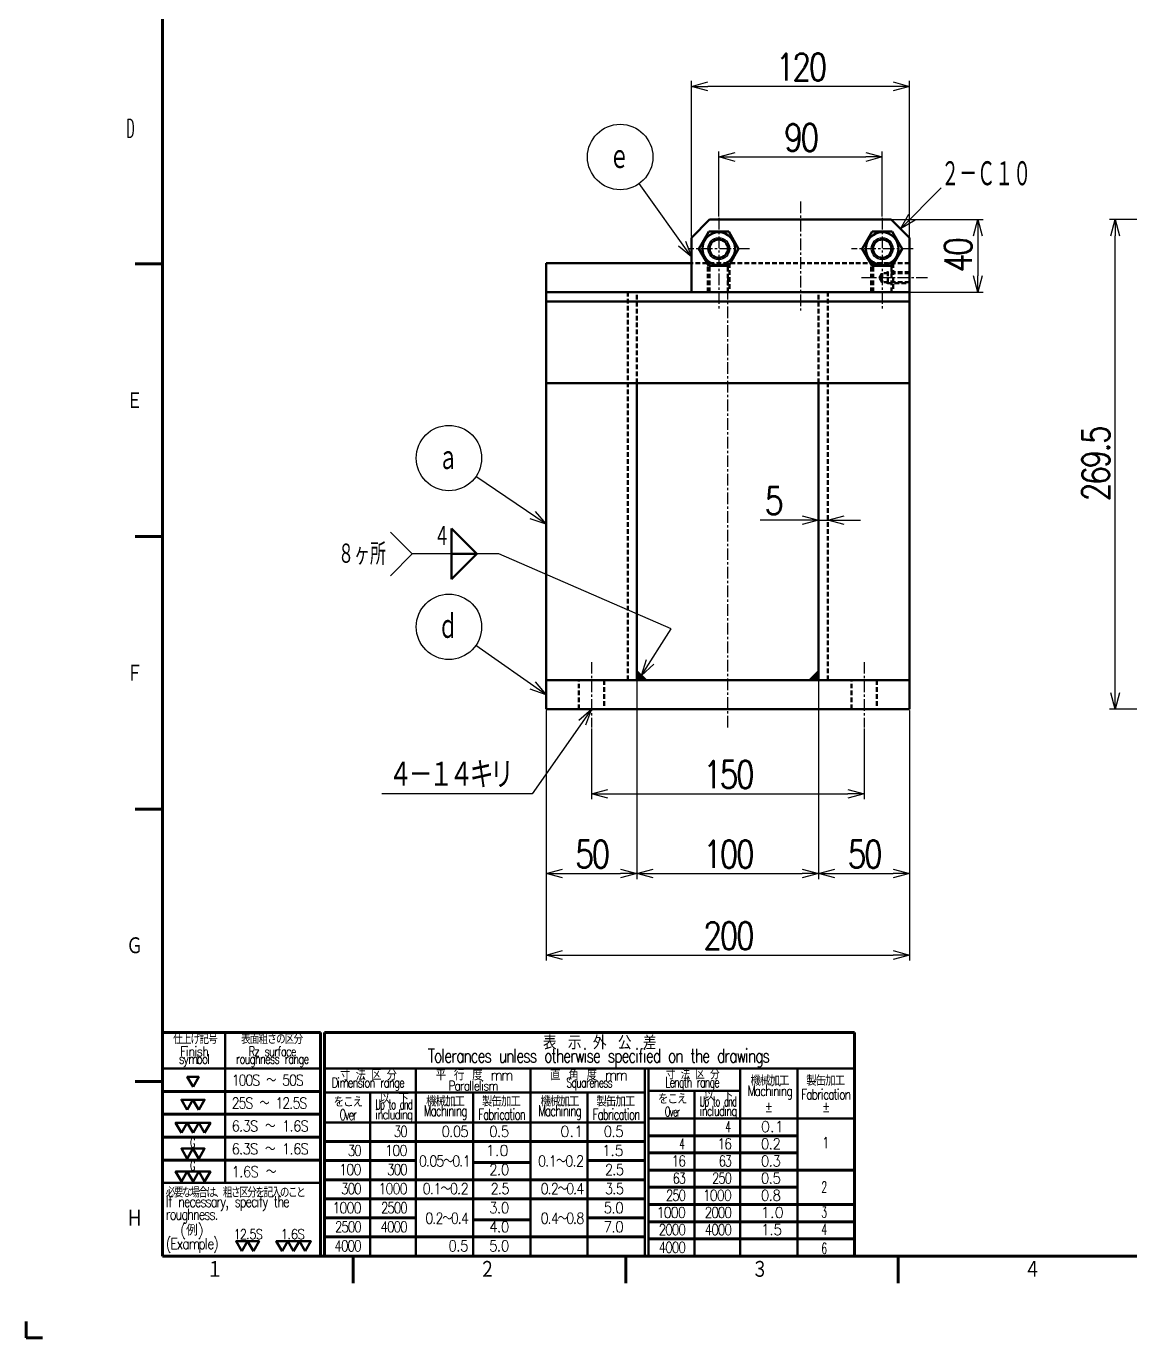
# Model space of a CAD drawing. Header units: millimetres. Extents: x -1152 to 630, y -346 to 914.
# Drawn here: x -1152 to -544, y -346 to 376 of the extents above; entities that cross this region are included whole.
import ezdxf

# ---------------------------------------------------------------- set-up
doc = ezdxf.new("R2010")
doc.units = ezdxf.units.MM
doc.header["$LTSCALE"] = 0.20156
doc.linetypes.add('CENTER', pattern=[50.8, 31.75, -6.35, 6.35, -6.35])
doc.linetypes.add('DASHED', pattern=[19.05, 12.7, -6.35])
for name, color, linetype in [('NoLayerName_001', 7, 'Continuous'), ('NoLayerName_002', 7, 'Continuous'), ('NoLayerName_004', 7, 'Continuous')]:
    doc.layers.add(name, color=color, linetype=linetype)
doc.styles.get("Standard").update_dxf_attribs({"font": 'txt', "bigfont": 'extfont2'})
doc.dimstyles.get("Standard").update_dxf_attribs({"dimtxt": 2.5, "dimasz": 2.5, "dimexe": 1.25, "dimexo": 0.625, "dimtad": 1, "dimdec": 3, "dimzin": 0, "dimdsep": 46, "dimtxsty": 'Standard', "dimcen": 2.5, "dimadec": 0, "dimazin": 0, "dimtfac": 0.75, "dimtdec": 3, "dimtmove": 0, "dimatfit": 3, "dimfxl": 1, "dimarcsym": 0})

# ---------------------------------------------------------------- blocks, each defined once
blk = doc.blocks.new('_OPEN30')
at = {"color": 0, "linetype": 'ByBlock', "lineweight": -2}
for p, q in [((-1, 0.267949), (0, 0)), ((0, 0), (-1, -0.267949)), ((0, 0), (-1, 0))]:
    blk.add_line(p, q, dxfattribs=at)
blk = doc.blocks.new('*D80')
at = {"layer": 'Defpoints', "color": 0}
for p in [(-552.53, 269.5), (-396, 269.5), (-346, 0)]:
    blk.add_point(p, dxfattribs=at)
at = {"layer": 'NoLayerName_001', "color": 0, "linetype": 'Continuous', "lineweight": 25}
for p, q in [((-396.62, 269.5), (-555.53, 269.5)), ((-552.53, 9), (-552.53, 260.5)), ((-346.62, 0), (-555.53, 0))]:
    blk.add_line(p, q, dxfattribs=at)
at = {"layer": 'NoLayerName_001', "color": 0, "lineweight": 25, "xscale": 9, "yscale": 9, "zscale": 9}
for p, rotation in [((-552.53, 269.5), 90), ((-552.53, 0), 270)]:
    blk.add_blockref('_OPEN30', p, dxfattribs=dict(at, rotation=rotation))
at = {"layer": 'NoLayerName_001', "color": 2, "lineweight": 50, "insert": (-563.19, 134.75), "char_height": 15, "attachment_point": 5, "rotation": 90}
blk.add_mtext('\\W0.800000;\\T0.875000;269.5', dxfattribs=at)
blk = doc.blocks.new('*D103')
at = {"layer": 'Defpoints', "color": 0}
for p in [(-680.73, 303.96), (-770.73, 270.5), (-680.73, 270.5)]:
    blk.add_point(p, dxfattribs=at)
at = {"layer": 'NoLayerName_001', "color": 0, "linetype": 'Continuous', "lineweight": 25}
for p, q in [((-770.73, 271.13), (-770.73, 306.96)), ((-761.73, 303.96), (-689.73, 303.96)), ((-680.73, 271.13), (-680.73, 306.96))]:
    blk.add_line(p, q, dxfattribs=at)
at = {"layer": 'NoLayerName_001', "color": 0, "lineweight": 25, "xscale": 9, "yscale": 9, "zscale": 9, "rotation": 180}
blk.add_blockref('_OPEN30', (-770.73, 303.96), dxfattribs=at)
at = {"layer": 'NoLayerName_001', "color": 0, "lineweight": 25, "xscale": 9, "yscale": 9, "zscale": 9}
blk.add_blockref('_OPEN30', (-680.73, 303.96), dxfattribs=at)
at = {"layer": 'NoLayerName_001', "color": 2, "lineweight": 50, "insert": (-725.73, 314.62), "char_height": 15, "attachment_point": 5}
blk.add_mtext('\\W0.800000;\\T0.875000;90', dxfattribs=at)
blk = doc.blocks.new('*D104')
at = {"layer": 'Defpoints', "color": 0}
for p in [(-840.73, -10), (-690.73, -10), (-690.73, -46.57)]:
    blk.add_point(p, dxfattribs=at)
at = {"layer": 'NoLayerName_001', "color": 0, "linetype": 'Continuous', "lineweight": 25}
for p, q in [((-840.73, -10.63), (-840.73, -49.57)), ((-690.73, -10.63), (-690.73, -49.57)), ((-831.73, -46.57), (-699.73, -46.57))]:
    blk.add_line(p, q, dxfattribs=at)
at = {"layer": 'NoLayerName_001', "color": 0, "lineweight": 25, "xscale": 9, "yscale": 9, "zscale": 9, "rotation": 180}
blk.add_blockref('_OPEN30', (-840.73, -46.57), dxfattribs=at)
at = {"layer": 'NoLayerName_001', "color": 0, "lineweight": 25, "xscale": 9, "yscale": 9, "zscale": 9}
blk.add_blockref('_OPEN30', (-690.73, -46.57), dxfattribs=at)
at = {"layer": 'NoLayerName_001', "color": 2, "lineweight": 50, "insert": (-765.73, -35.92), "char_height": 15, "attachment_point": 5}
blk.add_mtext('\\W0.800000;\\T0.875000;150', dxfattribs=at)
blk = doc.blocks.new('*D105')
at = {"layer": 'Defpoints', "color": 0}
for p in [(-715.73, 16), (-665.73, 0), (-665.73, -90.45)]:
    blk.add_point(p, dxfattribs=at)
at = {"layer": 'NoLayerName_001', "color": 0, "linetype": 'Continuous', "lineweight": 25}
for p, q in [((-715.73, 15.38), (-715.73, -93.45)), ((-665.73, -0.62), (-665.73, -93.45)), ((-706.73, -90.45), (-674.73, -90.45))]:
    blk.add_line(p, q, dxfattribs=at)
at = {"layer": 'NoLayerName_001', "color": 0, "lineweight": 25, "xscale": 9, "yscale": 9, "zscale": 9, "rotation": 180}
blk.add_blockref('_OPEN30', (-715.73, -90.45), dxfattribs=at)
at = {"layer": 'NoLayerName_001', "color": 0, "lineweight": 25, "xscale": 9, "yscale": 9, "zscale": 9}
blk.add_blockref('_OPEN30', (-665.73, -90.45), dxfattribs=at)
at = {"layer": 'NoLayerName_001', "color": 2, "lineweight": 50, "insert": (-690.73, -79.79), "char_height": 15, "attachment_point": 5}
blk.add_mtext('\\W0.800000;\\T0.875000;50', dxfattribs=at)
blk = doc.blocks.new('*D106')
at = {"layer": 'Defpoints', "color": 0}
for p in [(-815.73, 16), (-715.73, 16), (-715.73, -90.45)]:
    blk.add_point(p, dxfattribs=at)
at = {"layer": 'NoLayerName_001', "color": 0, "linetype": 'Continuous', "lineweight": 25}
for p, q in [((-815.73, 15.38), (-815.73, -93.45)), ((-715.73, 15.38), (-715.73, -93.45)), ((-806.73, -90.45), (-724.73, -90.45))]:
    blk.add_line(p, q, dxfattribs=at)
at = {"layer": 'NoLayerName_001', "color": 0, "lineweight": 25, "xscale": 9, "yscale": 9, "zscale": 9, "rotation": 180}
blk.add_blockref('_OPEN30', (-815.73, -90.45), dxfattribs=at)
at = {"layer": 'NoLayerName_001', "color": 0, "lineweight": 25, "xscale": 9, "yscale": 9, "zscale": 9}
blk.add_blockref('_OPEN30', (-715.73, -90.45), dxfattribs=at)
at = {"layer": 'NoLayerName_001', "color": 2, "lineweight": 50, "insert": (-765.73, -79.79), "char_height": 15, "attachment_point": 5}
blk.add_mtext('\\W0.800000;\\T0.875000;100', dxfattribs=at)
blk = doc.blocks.new('*D107')
at = {"layer": 'Defpoints', "color": 0}
for p in [(-815.73, 16), (-865.73, 0), (-815.73, -90.45)]:
    blk.add_point(p, dxfattribs=at)
at = {"layer": 'NoLayerName_001', "color": 0, "linetype": 'Continuous', "lineweight": 25}
for p, q in [((-815.73, 15.38), (-815.73, -93.45)), ((-865.73, -0.62), (-865.73, -93.45)), ((-856.73, -90.45), (-824.73, -90.45))]:
    blk.add_line(p, q, dxfattribs=at)
at = {"layer": 'NoLayerName_001', "color": 0, "lineweight": 25, "xscale": 9, "yscale": 9, "zscale": 9, "rotation": 180}
blk.add_blockref('_OPEN30', (-865.73, -90.45), dxfattribs=at)
at = {"layer": 'NoLayerName_001', "color": 0, "lineweight": 25, "xscale": 9, "yscale": 9, "zscale": 9}
blk.add_blockref('_OPEN30', (-815.73, -90.45), dxfattribs=at)
at = {"layer": 'NoLayerName_001', "color": 2, "lineweight": 50, "insert": (-840.73, -79.79), "char_height": 15, "attachment_point": 5}
blk.add_mtext('\\W0.800000;\\T0.875000;50', dxfattribs=at)
blk = doc.blocks.new('*D108')
at = {"layer": 'Defpoints', "color": 0}
for p in [(-865.73, 0), (-665.73, 0), (-665.73, -135.28)]:
    blk.add_point(p, dxfattribs=at)
at = {"layer": 'NoLayerName_001', "color": 0, "linetype": 'Continuous', "lineweight": 25}
for p, q in [((-865.73, -0.62), (-865.73, -138.28)), ((-665.73, -0.62), (-665.73, -138.28)), ((-856.73, -135.28), (-674.73, -135.28))]:
    blk.add_line(p, q, dxfattribs=at)
at = {"layer": 'NoLayerName_001', "color": 0, "lineweight": 25, "xscale": 9, "yscale": 9, "zscale": 9, "rotation": 180}
blk.add_blockref('_OPEN30', (-865.73, -135.28), dxfattribs=at)
at = {"layer": 'NoLayerName_001', "color": 0, "lineweight": 25, "xscale": 9, "yscale": 9, "zscale": 9}
blk.add_blockref('_OPEN30', (-665.73, -135.28), dxfattribs=at)
at = {"layer": 'NoLayerName_001', "color": 2, "lineweight": 50, "insert": (-765.73, -124.62), "char_height": 15, "attachment_point": 5}
blk.add_mtext('\\W0.800000;\\T0.875000;200', dxfattribs=at)
blk = doc.blocks.new('*D109')
at = {"layer": 'Defpoints', "color": 0}
for p in [(-715.73, 179.5), (-710.73, 104.1), (-710.73, 16)]:
    blk.add_point(p, dxfattribs=at)
at = {"layer": 'NoLayerName_001', "color": 0, "linetype": 'Continuous', "lineweight": 25}
for p, q in [((-715.73, 104.1), (-747.98, 104.1)), ((-724.73, 104.1), (-733.73, 104.1)), ((-715.73, 104.1), (-710.73, 104.1)), ((-701.73, 104.1), (-692.73, 104.1))]:
    blk.add_line(p, q, dxfattribs=at)
at = {"layer": 'NoLayerName_001', "color": 0, "lineweight": 25, "xscale": 9, "yscale": 9, "zscale": 9}
blk.add_blockref('_OPEN30', (-715.73, 104.1), dxfattribs=at)
at = {"layer": 'NoLayerName_001', "color": 0, "lineweight": 25, "xscale": 9, "yscale": 9, "zscale": 9, "rotation": 180}
blk.add_blockref('_OPEN30', (-710.73, 104.1), dxfattribs=at)
at = {"layer": 'NoLayerName_001', "color": 2, "lineweight": 50, "insert": (-740.86, 114.76), "char_height": 15, "attachment_point": 5}
blk.add_mtext('\\W0.800000;\\T0.875000;5', dxfattribs=at)
blk = doc.blocks.new('*D110')
at = {"layer": 'Defpoints', "color": 0}
for p in [(-675.73, 269.5), (-665.73, 229.5), (-628.13, 229.5)]:
    blk.add_point(p, dxfattribs=at)
at = {"layer": 'NoLayerName_001', "color": 0, "linetype": 'Continuous', "lineweight": 25}
for p, q in [((-675.1, 269.5), (-625.13, 269.5)), ((-628.13, 260.5), (-628.13, 238.5)), ((-665.1, 229.5), (-625.13, 229.5))]:
    blk.add_line(p, q, dxfattribs=at)
at = {"layer": 'NoLayerName_001', "color": 0, "lineweight": 25, "xscale": 9, "yscale": 9, "zscale": 9}
for p, rotation in [((-628.13, 269.5), 90), ((-628.13, 229.5), 270)]:
    blk.add_blockref('_OPEN30', p, dxfattribs=dict(at, rotation=rotation))
at = {"layer": 'NoLayerName_001', "color": 2, "lineweight": 50, "insert": (-638.96, 249.5), "char_height": 15, "attachment_point": 5, "rotation": 90}
blk.add_mtext('\\W0.800000;\\T0.875000;40', dxfattribs=at)
blk = doc.blocks.new('*D111')
at = {"layer": 'Defpoints', "color": 0}
for p in [(-785.73, 342.83), (-785.73, 259.5), (-665.73, 259.5)]:
    blk.add_point(p, dxfattribs=at)
at = {"layer": 'NoLayerName_001', "color": 0, "linetype": 'Continuous', "lineweight": 25}
for p, q in [((-785.73, 260.13), (-785.73, 345.83)), ((-674.73, 342.83), (-776.73, 342.83)), ((-665.73, 260.13), (-665.73, 345.83))]:
    blk.add_line(p, q, dxfattribs=at)
at = {"layer": 'NoLayerName_001', "color": 0, "lineweight": 25, "xscale": 9, "yscale": 9, "zscale": 9, "rotation": 180}
blk.add_blockref('_OPEN30', (-785.73, 342.83), dxfattribs=at)
at = {"layer": 'NoLayerName_001', "color": 0, "lineweight": 25, "xscale": 9, "yscale": 9, "zscale": 9}
blk.add_blockref('_OPEN30', (-665.73, 342.83), dxfattribs=at)
at = {"layer": 'NoLayerName_001', "color": 2, "lineweight": 50, "insert": (-725.73, 353.49), "char_height": 15, "attachment_point": 5}
blk.add_mtext('\\W0.800000;\\T0.875000;120', dxfattribs=at)
blk = doc.blocks.new('DIM_0015')
at = {"layer": 'NoLayerName_001', "color": 3, "linetype": 'Continuous', "lineweight": 25}
blk.add_line((0, 0), (22.48, 22.48), dxfattribs=at)
blk.add_lwpolyline([(8.07, 4.66), (0, 0), (4.66, 8.07)], dxfattribs=at)
at = {"layer": 'NoLayerName_001', "color": 2, "linetype": 'Continuous', "lineweight": 50, "width": 0.6}
blk.add_text('２－Ｃ１０', height=15, dxfattribs=at).set_placement((22.48, 22.48))
blk = doc.blocks.new('JZB_0043')
at = {"layer": 'NoLayerName_001', "color": 7, "linetype": 'Continuous', "lineweight": 50}
for p, q in [((200, 16), (0, 16)), ((0, 0), (0, 16)), ((200, 0), (200, 16)), ((200, 0), (0, 0))]:
    blk.add_line(p, q, dxfattribs=at)
blk = doc.blocks.new('JZB_0044')
at = {"layer": 'NoLayerName_001', "color": 7, "linetype": 'Continuous', "lineweight": 50}
for p, q in [((0, 16), (80, 16)), ((0, 0), (0, 16))]:
    blk.add_line(p, q, dxfattribs=at)
at = {"layer": 'NoLayerName_001', "color": 3, "linetype": 'DASHED', "lineweight": 50}
blk.add_line((200, 16), (80, 16), dxfattribs=at)
blk = doc.blocks.new('JZB_0045')
at = {"layer": 'NoLayerName_001', "color": 3, "linetype": 'DASHED', "lineweight": 50}
for p, q in [((45, 0), (45, 213.5)), ((50, 163.5), (50, 213.5))]:
    blk.add_line(p, q, dxfattribs=at)
at = {"layer": 'NoLayerName_001', "color": 7, "linetype": 'Continuous', "lineweight": 50}
for p, q in [((0, 163.5), (0, 0)), ((50, 163.5), (50, 0))]:
    blk.add_line(p, q, dxfattribs=at)
blk = doc.blocks.new('JZB_0046')
at = {"layer": 'NoLayerName_001', "color": 3, "linetype": 'DASHED', "lineweight": 50}
for p, q in [((0, 163.5), (0, 213.5)), ((5, 0), (5, 213.5))]:
    blk.add_line(p, q, dxfattribs=at)
at = {"layer": 'NoLayerName_001', "color": 7, "linetype": 'Continuous', "lineweight": 50}
for p, q in [((0, 163.5), (0, 0)), ((50, 163.5), (50, 0))]:
    blk.add_line(p, q, dxfattribs=at)
blk = doc.blocks.new('JZB_0047')
at = {"layer": 'NoLayerName_001', "color": 7, "linetype": 'Continuous', "lineweight": 50}
for p, q in [((0, 50), (0, 0)), ((0, 50), (200, 50)), ((200, 45), (0, 45)), ((200, 50), (200, 0)), ((200, 0), (0, 0))]:
    blk.add_line(p, q, dxfattribs=at)
blk = doc.blocks.new('JZB_0048')
at = {"layer": 'NoLayerName_001', "color": 4, "linetype": 'CENTER', "lineweight": 25}
for p, q in [((17, 51), (17, 0)), ((34, 34), (0, 34))]:
    blk.add_line(p, q, dxfattribs=at)
blk = doc.blocks.new('JZB_0049')
at = {"layer": 'NoLayerName_001', "color": 4, "linetype": 'CENTER', "lineweight": 25}
for p, q in [((17, 51), (17, 0)), ((34, 34), (0, 34))]:
    blk.add_line(p, q, dxfattribs=at)
blk = doc.blocks.new('JZB_0050')
at = {"layer": 'NoLayerName_001', "color": 4, "linetype": 'CENTER', "lineweight": 25}
blk.add_line((7, 36), (7, 0), dxfattribs=at)
at = {"layer": 'NoLayerName_001', "color": 3, "linetype": 'DASHED', "lineweight": 50}
for p, q in [((0, 10), (0, 26)), ((14, 26), (14, 10))]:
    blk.add_line(p, q, dxfattribs=at)
blk = doc.blocks.new('JZB_0051')
at = {"layer": 'NoLayerName_001', "color": 4, "linetype": 'CENTER', "lineweight": 25}
blk.add_line((7, 36), (7, 0), dxfattribs=at)
at = {"layer": 'NoLayerName_001', "color": 3, "linetype": 'DASHED', "lineweight": 50}
for p, q in [((0, 10), (0, 26)), ((14, 26), (14, 10))]:
    blk.add_line(p, q, dxfattribs=at)
blk = doc.blocks.new('JZB_0052')
at = {"layer": 'NoLayerName_001', "color": 4, "linetype": 'CENTER', "lineweight": 25}
blk.add_line((36.42, 3), (0, 3), dxfattribs=at)
at = {"layer": 'NoLayerName_001', "color": 3, "linetype": 'DASHED', "lineweight": 50}
for p, q in [((10, 3), (11.42, 5.46)), ((11.42, 0.54), (10, 3)), ((26.42, 5.46), (11.42, 5.46)), ((11.42, 5.46), (11.42, 0.54)), ((26.42, 0.54), (11.42, 0.54)), ((14.42, 6), (13.48, 5.46)), ((14.42, 0), (13.48, 0.54)), ((14.42, 0), (14.42, 6)), ((26.42, 6), (14.42, 6)), ((14.42, 0), (26.42, 0))]:
    blk.add_line(p, q, dxfattribs=at)
blk = doc.blocks.new('JZB_0053')
at = {"layer": 'NoLayerName_001', "color": 7, "linetype": 'Continuous', "lineweight": 50}
for p, q in [((0, 30), (10, 40)), ((10, 40), (110, 40)), ((110, 40), (120, 30)), ((0, 0), (0, 30)), ((120, 0), (120, 30)), ((120, 0), (0, 0))]:
    blk.add_line(p, q, dxfattribs=at)
blk = doc.blocks.new('JZB_0054')
at = {"layer": 'NoLayerName_001', "color": 3, "linetype": 'DASHED', "lineweight": 50}
for p, q in [((0, 0), (0, 16)), ((0.95, 0), (0.95, 16)), ((11.05, 0), (11.05, 16)), ((12, 16), (12, 0))]:
    blk.add_line(p, q, dxfattribs=at)
blk = doc.blocks.new('JZB_0055')
at = {"layer": 'NoLayerName_001', "color": 3, "linetype": 'DASHED', "lineweight": 50}
for p, q in [((0, 0), (0, 16)), ((0.95, 0), (0.95, 16)), ((11.05, 0), (11.05, 16)), ((12, 16), (12, 0))]:
    blk.add_line(p, q, dxfattribs=at)
blk = doc.blocks.new('JZB_0056')
at = {"layer": 'NoLayerName_002', "color": 7, "linetype": 'Continuous', "lineweight": 50}
for p, q in [((0, 9.5), (5.48, 19)), ((5.48, 19), (16.45, 19)), ((16.45, 19), (21.94, 9.5)), ((5.48, 0), (0, 9.5)), ((21.94, 9.5), (16.45, 0)), ((16.45, 0), (5.48, 0))]:
    blk.add_line(p, q, dxfattribs=at)
for radius in [9, 5.05]:
    blk.add_circle((10.97, 9.5), radius, dxfattribs=at)
at = {"layer": 'NoLayerName_002', "color": 3, "linetype": 'Continuous', "lineweight": 25}
blk.add_circle((10.97, 9.5), 6, dxfattribs=at)
blk = doc.blocks.new('JZB_0057')
at = {"layer": 'NoLayerName_002', "color": 7, "linetype": 'Continuous', "lineweight": 50}
for p, q in [((0, 9.5), (5.48, 19)), ((5.48, 19), (16.45, 19)), ((16.45, 19), (21.94, 9.5)), ((5.48, 0), (0, 9.5)), ((21.94, 9.5), (16.45, 0)), ((16.45, 0), (5.48, 0))]:
    blk.add_line(p, q, dxfattribs=at)
for radius in [9, 5.05]:
    blk.add_circle((10.97, 9.5), radius, dxfattribs=at)
at = {"layer": 'NoLayerName_002', "color": 3, "linetype": 'Continuous', "lineweight": 25}
blk.add_circle((10.97, 9.5), 6, dxfattribs=at)
blk = doc.blocks.new('DIM_0010')
at = {"layer": 'NoLayerName_001', "color": 3, "linetype": 'Continuous', "lineweight": 25}
for points in [[(57.24, 0), (28.46, 40.32)], [(53.98, 8.73), (57.24, 0), (50.05, 5.92)]]:
    blk.add_lwpolyline(points, dxfattribs=at)
blk.add_circle((18, 54.97), 18, dxfattribs=at)
at = {"layer": 'NoLayerName_001', "color": 2, "linetype": 'Continuous', "lineweight": 50, "width": 0.666667}
blk.add_text('ｅ', height=15, dxfattribs=at).set_placement((12, 47.47))
blk = doc.blocks.new('DIM_0011')
at = {"layer": 'NoLayerName_001', "color": 2, "linetype": 'Continuous', "lineweight": 50}
for p, q in [((62.4, 80.91), (62.4, 66.96)), ((76.33, 66.96), (62.4, 80.91)), ((62.4, 66.96), (76.33, 66.96)), ((62.4, 66.96), (62.4, 53.01)), ((76.46, 66.96), (62.4, 66.96)), ((62.4, 53.01), (76.46, 66.96))]:
    blk.add_line(p, q, dxfattribs=at)
at = {"layer": 'NoLayerName_001', "color": 3, "linetype": 'Continuous', "lineweight": 25}
for points in [[(28.8, 78.96), (40.8, 66.96), (28.8, 54.96)], [(167.05, 0), (183.46, 25.82), (88.46, 66.96), (40.8, 66.96)], [(173.91, 6.3), (167.05, 0), (169.84, 8.89)]]:
    blk.add_lwpolyline(points, dxfattribs=at)
at = {"layer": 'NoLayerName_001', "color": 2, "linetype": 'Continuous', "lineweight": 50, "width": 0.666667}
for s, p in [('４', (52.8, 70.71)), ('８ヶ所', (0, 60.96))]:
    blk.add_text(s, height=12, dxfattribs=at).set_placement(p)
blk = doc.blocks.new('DIM_0012')
at = {"layer": 'NoLayerName_001', "color": 3, "linetype": 'Continuous', "lineweight": 25}
for points in [[(71.51, 0), (32.87, 26.33)], [(65.43, 7.06), (71.51, 0), (62.71, 3.08)]]:
    blk.add_lwpolyline(points, dxfattribs=at)
blk.add_circle((18, 36.46), 18, dxfattribs=at)
at = {"layer": 'NoLayerName_001', "color": 2, "linetype": 'Continuous', "lineweight": 50, "width": 0.666667}
blk.add_text('ａ', height=15, dxfattribs=at).set_placement((12, 28.96))
blk = doc.blocks.new('DIM_0013')
at = {"layer": 'NoLayerName_001', "color": 3, "linetype": 'Continuous', "lineweight": 25}
for points in [[(71.51, 0), (32.75, 27.14)], [(65.52, 7.14), (71.51, 0), (62.75, 3.19)]]:
    blk.add_lwpolyline(points, dxfattribs=at)
blk.add_circle((18, 37.46), 18, dxfattribs=at)
at = {"layer": 'NoLayerName_001', "color": 2, "linetype": 'Continuous', "lineweight": 50, "width": 0.666667}
blk.add_text('ｄ', height=15, dxfattribs=at).set_placement((12, 29.96))

msp = doc.modelspace()

# ---------------------------------------------------------------- hatches: boundary and pattern name
at = {"layer": 'NoLayerName_001', "linetype": 'Continuous', "lineweight": 25}
h = msp.add_hatch(dxfattribs=at)
h.set_pattern_fill('ANSI31', color=6, scale=0.0945)
h.set_pattern_definition([(45, (-865.72732, 0), (-0.2121586, 0.2121586), [])])
h.paths.add_polyline_path([(-815.7273, 21), (-810.7273, 16), (-815.7273, 16)])
h = msp.add_hatch(dxfattribs=at)
h.set_pattern_fill('ANSI31', color=6, scale=0.0945, angle=90)
h.set_pattern_definition([(135, (-865.72732, 0), (-0.21215855, -0.21215855), [])])
h.paths.add_polyline_path([(-715.7273, 21), (-720.7273, 16), (-715.7273, 16)])

# ---------------------------------------------------------------- linework, layer by layer
at = {"layer": 'NoLayerName_001', "color": 4, "linetype": 'CENTER', "lineweight": 25}
for p, q in [((-725.7273, 279.5), (-725.7273, 219.5)), ((-765.7273, -10), (-765.7273, 239.5))]:
    msp.add_line(p, q, dxfattribs=at)
at = {"layer": 'NoLayerName_001', "color": 6, "linetype": 'Continuous', "lineweight": 50}
for p, q in [((-815.7273, 21), (-810.7273, 16)), ((-715.7273, 21), (-720.7273, 16))]:
    msp.add_line(p, q, dxfattribs=at)
at = {"layer": 'NoLayerName_001', "color": 21, "linetype": 'Continuous', "lineweight": 100}
for p, q in [((-989.9128, -177.9283), (-1076.9128, -177.9283)), ((-989.9128, -300.9283), (-989.9128, -177.9283)), ((-695.9128, -177.9283), (-987.8128, -177.9283)), ((-987.8128, -177.9283), (-987.8128, -300.9283)), ((-695.9128, -300.9283), (-695.9128, -177.9283))]:
    msp.add_line(p, q, dxfattribs=at)
at = {"layer": 'NoLayerName_001', "color": 21, "linetype": 'Continuous', "lineweight": 50}
for p, q in [((-1042.4128, -177.9283), (-1042.4128, -260.7283)), ((-1076.9128, -197.7283), (-989.9128, -197.7283)), ((-987.8128, -197.7283), (-695.9128, -197.7283)), ((-937.4128, -197.7283), (-937.4128, -300.9283)), ((-874.4128, -197.7283), (-874.4128, -300.9283)), ((-811.4128, -300.9283), (-811.4128, -197.7283)), ((-809.3128, -197.7283), (-809.3128, -300.9283)), ((-758.9128, -197.7283), (-758.9128, -300.9283)), ((-727.4128, -197.7283), (-727.4128, -300.9283)), ((-987.8128, -210.9283), (-811.4128, -210.9283)), ((-962.6128, -210.9283), (-962.6128, -300.9283)), ((-905.9128, -210.9283), (-905.9128, -300.9283)), ((-842.9128, -210.9283), (-842.9128, -300.9283)), ((-809.3128, -210.0283), (-758.9128, -210.0283)), ((-784.1128, -210.0283), (-784.1128, -300.9283)), ((-987.8128, -227.4283), (-811.4128, -227.4283)), ((-809.3128, -225.3283), (-695.9128, -225.3283)), ((-1076.9128, -260.7283), (-989.9128, -260.7283))]:
    msp.add_line(p, q, dxfattribs=at)
at = {"layer": 'NoLayerName_001', "color": 2, "linetype": 'Continuous', "lineweight": 100}
for p, q in [((-1076.9128, -210.3283), (-989.9128, -210.3283)), ((-1076.9128, -222.9283), (-989.9128, -222.9283)), ((-1076.9128, -235.5283), (-989.9128, -235.5283)), ((-987.8128, -237.9283), (-811.4128, -237.9283)), ((-809.3128, -234.7783), (-727.4128, -234.7783)), ((-809.3128, -244.2283), (-727.4128, -244.2283)), ((-1076.9128, -248.1283), (-989.9128, -248.1283)), ((-987.8128, -248.4283), (-937.4128, -248.4283)), ((-905.9128, -249.4783), (-874.4128, -249.4783)), ((-842.9128, -248.4283), (-811.4128, -248.4283)), ((-987.8128, -258.9283), (-811.4128, -258.9283)), ((-809.3128, -253.6783), (-695.9128, -253.6783)), ((-809.3128, -263.1283), (-727.4128, -263.1283)), ((-987.8128, -269.4283), (-811.4128, -269.4283)), ((-809.3128, -272.5783), (-695.9128, -272.5783)), ((-987.8128, -279.9283), (-937.4128, -279.9283)), ((-905.9128, -280.9783), (-874.4128, -280.9783)), ((-842.9128, -279.9283), (-811.4128, -279.9283)), ((-809.3128, -282.0283), (-695.9128, -282.0283)), ((-987.8128, -290.4283), (-811.4128, -290.4283)), ((-809.3128, -291.4783), (-695.9128, -291.4783))]:
    msp.add_line(p, q, dxfattribs=at)
at = {"layer": 'NoLayerName_001', "color": 1, "linetype": 'Continuous', "lineweight": 50}
for points in [[(-1060.1093, -207.8609), (-1056.9267, -202.3484), (-1063.2918, -202.3484), (-1060.1093, -207.8609)], [(-1063.3047, -220.4609), (-1060.1221, -214.9484), (-1066.4872, -214.9484), (-1063.3047, -220.4609)], [(-1056.9396, -220.4609), (-1053.757, -214.9484), (-1060.1221, -214.9484), (-1056.9396, -220.4609)], [(-1066.4744, -233.0609), (-1063.2918, -227.5484), (-1069.6569, -227.5484), (-1066.4744, -233.0609)], [(-1060.1093, -233.0609), (-1056.9267, -227.5484), (-1063.2918, -227.5484), (-1060.1093, -233.0609)], [(-1053.7442, -233.0609), (-1050.5616, -227.5484), (-1056.9267, -227.5484), (-1053.7442, -233.0609)], [(-1063.3047, -247.3563), (-1060.1221, -241.8438), (-1066.4872, -241.8438), (-1063.3047, -247.3563)], [(-1056.9396, -247.3563), (-1053.757, -241.8438), (-1060.1221, -241.8438), (-1056.9396, -247.3563)], [(-1066.4744, -259.9563), (-1063.2918, -254.4438), (-1069.6569, -254.4438), (-1066.4744, -259.9563)], [(-1060.1093, -259.9563), (-1056.9267, -254.4438), (-1063.2918, -254.4438), (-1060.1093, -259.9563)], [(-1053.7442, -259.9563), (-1050.5616, -254.4438), (-1056.9267, -254.4438), (-1053.7442, -259.9563)], [(-1033.2453, -298.2847), (-1030.0628, -292.7722), (-1036.4279, -292.7722), (-1033.2453, -298.2847)], [(-1026.8802, -298.2847), (-1023.6977, -292.7722), (-1030.0628, -292.7722), (-1026.8802, -298.2847)], [(-1011.1122, -298.2847), (-1007.9297, -292.7722), (-1014.2948, -292.7722), (-1011.1122, -298.2847)], [(-1004.7471, -298.2847), (-1001.5646, -292.7722), (-1007.9297, -292.7722), (-1004.7471, -298.2847)], [(-998.382, -298.2847), (-995.1995, -292.7722), (-1001.5646, -292.7722), (-998.382, -298.2847)]]:
    msp.add_lwpolyline(points, close=True, dxfattribs=at)
at = {"layer": 'NoLayerName_004', "color": 7, "linetype": 'Continuous', "lineweight": 100}
for p, q in [((-1076.9128, 869.0717), (-1076.9128, -300.9283)), ((-1091.9128, 245.0717), (-1076.9128, 245.0717)), ((-1091.9128, 95.0717), (-1076.9128, 95.0717)), ((-1091.9128, -54.9283), (-1076.9128, -54.9283)), ((-1091.9128, -204.9283), (-1076.9128, -204.9283)), ((-1076.9128, -300.9283), (585.0872, -300.9283)), ((-971.9128, -315.9283), (-971.9128, -300.9283)), ((-821.9128, -315.9283), (-821.9128, -300.9283)), ((-671.9128, -315.9283), (-671.9128, -300.9283)), ((-1151.9128, -336.9283), (-1151.9128, -345.9283)), ((-1151.9128, -345.9283), (-1142.9128, -345.9283))]:
    msp.add_line(p, q, dxfattribs=at)

# ---------------------------------------------------------------- block references
at = {"layer": 'NoLayerName_001', "color": 3, "linetype": 'Continuous', "lineweight": 25}
for name, p in [('DIM_0010', (-842.9698, 248.9873)), ('DIM_0015', (-670.7273, 264.5)), ('DIM_0012', (-937.2341, 101.7965)), ('DIM_0011', (-980.2793, 18.5)), ('DIM_0013', (-937.2341, 7.8887))]:
    msp.add_blockref(name, p, dxfattribs=at)
at = {"layer": 'NoLayerName_001'}
for name, p in [('JZB_0049', (-787.7273, 219.5)), ('JZB_0053', (-785.7273, 229.5)), ('JZB_0048', (-697.7273, 219.5)), ('JZB_0044', (-865.7273, 229.5)), ('JZB_0055', (-776.7273, 229.5)), ('JZB_0054', (-686.7273, 229.5)), ('JZB_0052', (-692.1476, 234.5)), ('JZB_0045', (-865.7273, 16)), ('JZB_0047', (-865.7273, 179.5)), ('JZB_0046', (-715.7273, 16)), ('JZB_0050', (-847.7273, -10)), ('JZB_0051', (-697.7273, -10)), ('JZB_0043', (-865.7273, 0))]:
    msp.add_blockref(name, p, dxfattribs=at)
at = {"layer": 'NoLayerName_002'}
for name, p in [('JZB_0057', (-781.697, 244)), ('JZB_0056', (-691.697, 244))]:
    msp.add_blockref(name, p, dxfattribs=at)

# ---------------------------------------------------------------- texts
at = {"layer": 'NoLayerName_001', "color": 2, "linetype": 'Continuous', "lineweight": 50, "insert": (-885.4403, -43.5747), "char_height": 15, "width": 91.375, "attachment_point": 9, "line_spacing_factor": 0.72}
msp.add_mtext('\\A1;\\W0.796296;\\T0.750000;４－１４キリ', dxfattribs=at)
at = {"layer": 'NoLayerName_001', "color": 2, "lineweight": 50, "line_spacing_factor": 0.6}
for s, insert, char_height, width, attachment_point in [('\\A1;\\W0.912871;\\T0.912871;仕上げ記号', (-1059.0127, -184.3256), 5.25, 30.552649, 8), ('\\A1;\\W0.912871;\\T0.912871;表面粗さの区分', (-1016.8134, -184.3256), 5.25, 42.773708, 8), ('\\A1;\\W0.912871;\\T0.912871;表\u3000示\u3000外\u3000公\u3000差', (-836.549, -187.2751), 7.5, 78.563954, 8), ('\\A1;\\W0.878310;\\T0.878310;Finish', (-1059.4476, -190.9127), 5.25, 20.081249, 8), ('\\A1;\\W0.774597;\\T0.774597;Rz surface', (-1016.5543, -190.9127), 5.25, 33.468748, 8), ('\\A1;\\W0.768686;\\T0.768686;Tolerances unless otherwise specified on the drawings', (-837.0115, -196.9258), 7.5, 232.289063, 8), ('\\A1;\\W0.809040;\\T0.809040;symbol', (-1059.4476, -196.8173), 5.25, 20.081249, 8), ('\\A1;\\W0.774597;\\T0.774597;roughness range', (-1016.5543, -196.8173), 5.25, 50.203123, 8), ('\\A1;\\W0.856730;\\T0.856730;100S ～ 50S', (-1038.8441, -207.154), 6, 44.642497, 7), ('\\A1;\\W0.839719;\\T0.839719;寸 法 区 分', (-963.898, -204.2891), 6, 38.408767, 8), ('\\A1;\\W0.872278;\\T0.872278;平\u3000行\u3000度\u3000mm', (-905.5898, -204.2891), 6, 50.22568, 8), ('\\A1;\\W0.872278;\\T0.872278;直\u3000角\u3000度\u3000mm', (-842.5898, -204.2891), 6, 50.22568, 8), ('\\A1;\\W0.839719;\\T0.839719;寸 法 区 分', (-785.398, -203.7641), 5.7, 36.488328, 8), ('\\A1;\\W0.912871;\\T0.912871;機械加工', (-742.7831, -207.2135), 5.7, 26.537158, 8), ('\\A1;\\W0.912871;\\T0.912871;製缶加工', (-712.0807, -207.2135), 5.7, 26.537158, 8), ('\\A1;\\W0.776955;\\T0.776955;Dimension range', (-963.898, -209.8455), 5.25, 46.01953, 8), ('\\A1;\\W0.827590;\\T0.827590;Parallelism', (-906.1179, -209.8455), 5.25, 33.747655, 8), ('\\A1;\\W0.733333;\\T0.750000;Squareness', (-842.1234, -209.8455), 5.25, 30.679687, 8), ('\\A1;\\W0.666667;\\T0.750000;Length range', (-785.398, -210.0006), 5.7, 36.3375, 8), ('\\A1;\\W0.766131;\\T0.766131;Machining', (-742.6466, -214.7588), 5.7, 27.253125, 8), ('\\A1;\\W0.754298;\\T0.754298;Fabrication', (-711.8984, -214.7588), 5.7, 33.309375, 8), ('\\A1;\\W0.857493;\\T0.857493;25S ～ 12.5S', (-1038.8441, -219.754), 6, 48.607098, 7), ('\\A1;\\W0.912871;\\T0.912871;をこえ', (-974.8055, -218.8829), 5.7, 19.902868, 8), ('\\A1;\\W0.600000;\\T0.750000;Up to and', (-949.641, -222.0189), 5.4, 23.236875, 8), ('\\A1;\\W0.912871;\\T0.912871;以\u3000下', (-949.6055, -217.0829), 5.7, 19.902868, 8), ('\\A1;\\W0.912871;\\T0.912871;機械加工', (-921.3482, -218.6546), 5.7, 26.537158, 8), ('\\A1;\\W0.912871;\\T0.912871;製缶加工', (-890.5843, -218.6546), 5.7, 26.537158, 8), ('\\A1;\\W0.912871;\\T0.912871;機械加工', (-858.3482, -218.6546), 5.7, 26.537158, 8), ('\\A1;\\W0.912871;\\T0.912871;製缶加工', (-827.5843, -218.6546), 5.7, 26.537158, 8), ('\\A1;\\W0.912871;\\T0.912871;をこえ', (-796.3055, -217.2428), 5.7, 19.902868, 8), ('\\A1;\\W0.600000;\\T0.750000;Up to and', (-771.141, -220.3788), 5.4, 23.236875, 8), ('\\A1;\\W0.912871;\\T0.912871;以\u3000下', (-771.1055, -215.4428), 5.7, 19.902868, 8), ('\\A1;\\W0.600000;\\T0.750000;Over', (-974.8055, -226.173), 6, 11.475, 8), ('\\A1;\\W0.751742;\\T0.751742;including', (-949.6055, -227.4897), 5.4, 23.236875, 8), ('\\A1;\\W0.704348;\\T0.750000;Machining', (-921.3482, -225.9447), 6, 25.818749, 8), ('\\A1;\\W0.682759;\\T0.750000;Fabrication', (-890.249, -225.9447), 6, 31.556249, 8), ('\\A1;\\W0.704348;\\T0.750000;Machining', (-858.3482, -225.9447), 6, 25.818749, 8), ('\\A1;\\W0.682759;\\T0.750000;Fabrication', (-827.249, -225.9447), 6, 31.556249, 8), ('\\A1;\\W0.600000;\\T0.750000;Over', (-796.3055, -224.2329), 5.4, 10.3275, 8), ('\\A1;\\W0.751742;\\T0.751742;including', (-771.1055, -225.5496), 5.4, 23.236875, 8), ('\\A1;\\W0.833333;±', (-743.0957, -221.5377), 5.7, 6.05625, 8), ('\\A1;\\W0.833333;±', (-711.5957, -221.5377), 5.7, 6.05625, 8), ('\\A1;\\W0.886969;\\T0.886969;6.3S ～ 1.6S', (-1038.8441, -232.354), 6, 48.421802, 7), ('\\A1;\\W0.809040;\\T0.809040;30', (-942.5192, -235.3645), 6, 7.65, 9), ('\\A1;\\W0.894427;\\T0.894427;0.05', (-908.8483, -235.3645), 6, 15.300001, 9), ('\\A1;\\W0.911465;\\T0.911465;0.5', (-886.3947, -235.3645), 6, 11.475, 9), ('\\A1;\\W0.990867;\\T0.990867;0.1', (-845.345, -235.3645), 6, 11.475, 9), ('\\A1;\\W0.911465;\\T0.911465;0.5', (-823.3947, -235.3645), 6, 11.475, 9), ('\\A1;\\W0.600000;4', (-764.0192, -232.7395), 6, 3.825, 9), ('\\A1;\\W0.990867;\\T0.990867;0.1', (-747.5514, -232.7395), 6, 11.475, 7), ('\\A1;\\W0.600000;G', (-1058.7871, -241.2703), 5.4, 3.4425, 9), ('\\A1;\\W0.600000;4', (-789.3633, -242.1895), 6, 3.825, 9), ('\\A1;\\W0.848528;\\T0.848528;16', (-764.0192, -242.1895), 6, 7.65, 9), ('\\A1;\\W0.911465;\\T0.911465;0.2', (-747.5514, -242.1895), 6, 11.475, 7), ('\\A1;\\W0.900000;1', (-714.163, -241.4971), 6, 3.825, 7), ('\\A1;\\W0.886969;\\T0.886969;6.3S ～ 1.6S', (-1038.8441, -244.954), 6, 48.421802, 7), ('\\A1;\\W0.809040;\\T0.809040;30', (-967.8633, -245.8645), 6, 7.65, 9), ('\\A1;\\W0.878310;\\T0.878310;100', (-942.5192, -245.8645), 6, 11.475, 9), ('\\A1;\\W0.990867;\\T0.990867;1.0', (-886.3947, -245.8645), 6, 11.475, 9), ('\\A1;\\W0.948683;\\T0.948683;1.5', (-823.3947, -245.8645), 6, 11.475, 9), ('\\A1;\\W0.600000;G', (-1058.7871, -253.8703), 5.4, 3.4425, 9), ('\\A1;\\W0.898027;\\T0.898027;1.6S ～ ', (-1038.8441, -257.554), 6, 32.47825, 7), ('\\A1;\\W0.878310;\\T0.878310;100', (-967.8633, -256.3645), 6, 11.475, 9), ('\\A1;\\W0.821584;\\T0.821584;300', (-942.5192, -256.3645), 6, 11.475, 9), ('\\A1;\\W0.863630;\\T0.863630;0.05～0.1', (-907.8307, -251.6665), 6, 29.334623, 9), ('\\A1;\\W0.911465;\\T0.911465;2.0', (-886.3947, -256.3645), 6, 11.475, 9), ('\\A1;\\W0.877058;\\T0.877058;0.1～0.2', (-845.345, -251.6665), 6, 26.095746, 9), ('\\A1;\\W0.878310;\\T0.878310;2.5', (-823.3947, -256.3645), 6, 11.475, 9), ('\\A1;\\W0.848528;\\T0.848528;16', (-789.3633, -251.6395), 6, 7.65, 9), ('\\A1;\\W0.774597;\\T0.774597;63', (-764.0192, -251.6395), 6, 7.65, 9), ('\\A1;\\W0.911465;\\T0.911465;0.3', (-747.5514, -251.6395), 6, 11.475, 7), ('\\A1;\\W0.774597;\\T0.774597;63', (-789.3633, -261.0895), 6, 7.65, 9), ('\\A1;\\W0.797053;\\T0.797053;250', (-764.0192, -261.0895), 6, 11.475, 9), ('\\A1;\\W0.911465;\\T0.911465;0.5', (-747.5514, -261.0895), 6, 11.475, 7), ('\\A1;\\W0.841625;\\T0.841625;必要な場合は、粗さ区分を記入のこと', (-1075.0838, -268.7628), 5.7, 103.980715, 7), ('\\A1;\\W0.821584;\\T0.821584;300', (-967.8633, -266.8645), 6, 11.475, 9), ('\\A1;\\W0.870572;\\T0.870572;1000', (-942.5192, -266.8645), 6, 15.300001, 9), ('\\A1;\\W0.877058;\\T0.877058;0.1～0.2', (-908.8483, -266.8645), 6, 26.095746, 9), ('\\A1;\\W0.878310;\\T0.878310;2.5', (-886.3947, -266.8645), 6, 11.475, 9), ('\\A1;\\W0.850230;\\T0.850230;0.2～0.4', (-845.345, -266.8645), 6, 26.248646, 9), ('\\A1;\\W0.878310;\\T0.878310;3.5', (-823.3947, -266.8645), 6, 11.475, 9), ('\\A1;\\W0.797053;\\T0.797053;250', (-789.3633, -270.5395), 6, 11.475, 9), ('\\A1;\\W0.870572;\\T0.870572;1000', (-764.0192, -270.5395), 6, 15.300001, 9), ('\\A1;\\W0.911465;\\T0.911465;0.8', (-747.5514, -270.5395), 6, 11.475, 7), ('\\A1;\\W0.600000;2', (-714.163, -265.9748), 6, 3.825, 7), ('\\A1;\\W0.764922;\\T0.764922;If necessary, specify the', (-1075.0838, -275.9762), 6, 87.656252, 7), ('\\A1;\\W0.870572;\\T0.870572;1000', (-967.8633, -277.3645), 6, 15.300001, 9), ('\\A1;\\W0.809040;\\T0.809040;2500', (-942.5192, -277.3645), 6, 15.300001, 9), ('\\A1;\\W0.911465;\\T0.911465;3.0', (-886.3947, -277.3645), 6, 11.475, 9), ('\\A1;\\W0.911465;\\T0.911465;5.0', (-823.3947, -277.3645), 6, 11.475, 9), ('\\A1;\\W0.870572;\\T0.870572;1000', (-789.3633, -279.9895), 6, 15.300001, 9), ('\\A1;\\W0.828079;\\T0.828079;2000', (-764.0192, -279.9895), 6, 15.300001, 9), ('\\A1;\\W0.990867;\\T0.990867;1.0', (-747.5514, -279.9895), 6, 11.475, 7), ('\\A1;\\W0.600000;3', (-714.163, -279.8003), 6, 3.825, 7), ('\\A1;\\W0.767649;\\T0.767649;roughness.', (-1075.0838, -282.9527), 6, 35.062501, 7), ('\\A1;\\W0.850230;\\T0.850230;0.2～0.4', (-908.8483, -283.1442), 6, 26.248646, 9), ('\\A1;\\W0.850230;\\T0.850230;0.4～0.8', (-845.345, -283.1442), 6, 26.248646, 9), ('\\A1;\\W0.973329;\\T0.973329;(例)', (-1067.321, -291.6801), 6, 15.509628, 7), ('\\A1;\\W0.866025;\\T0.866025;12.5S', (-1037.8079, -291.6332), 5.4, 17.212501, 7), ('\\A1;\\W0.894427;\\T0.894427;1.6S', (-1011.8834, -291.6332), 5.4, 13.770001, 7), ('\\A1;\\W0.809040;\\T0.809040;2500', (-967.8633, -287.8645), 6, 15.300001, 9), ('\\A1;\\W0.828079;\\T0.828079;4000', (-942.5192, -287.8645), 6, 15.300001, 9), ('\\A1;\\W0.911465;\\T0.911465;4.0', (-886.3947, -287.8645), 6, 11.475, 9), ('\\A1;\\W0.911465;\\T0.911465;7.0', (-823.3947, -287.8645), 6, 11.475, 9), ('\\A1;\\W0.828079;\\T0.828079;2000', (-789.3633, -289.4395), 6, 15.300001, 9), ('\\A1;\\W0.828079;\\T0.828079;4000', (-764.0192, -289.4395), 6, 15.300001, 9), ('\\A1;\\W0.948683;\\T0.948683;1.5', (-747.5514, -289.4395), 6, 11.475, 7), ('\\A1;\\W0.600000;4', (-714.163, -289.2503), 6, 3.825, 7), ('\\A1;\\W0.830278;\\T0.830278;(Example)', (-1075.0838, -299.1154), 6, 34.425001, 7), ('\\A1;\\W0.828079;\\T0.828079;4000', (-967.8633, -298.3645), 6, 15.300001, 9), ('\\A1;\\W0.911465;\\T0.911465;0.5', (-908.8483, -298.3645), 6, 11.475, 9), ('\\A1;\\W0.911465;\\T0.911465;5.0', (-886.3947, -298.3645), 6, 11.475, 9), ('\\A1;\\W0.828079;\\T0.828079;4000', (-789.3633, -299.1895), 6, 15.300001, 9), ('\\A1;\\W0.600000;6', (-714.163, -299.7503), 6, 3.825, 7)]:
    msp.add_mtext(s, dxfattribs=dict(at, insert=insert, char_height=char_height, width=width, attachment_point=attachment_point))
at = {"layer": 'NoLayerName_004', "color": 7, "lineweight": 100, "char_height": 9.932421, "attachment_point": 7, "line_spacing_factor": 0.6}
for s, insert, width in [('\\A1;\\W0.500000;D', (-1096.8191, 314.777), 5.276599), ('\\A1;\\W0.833333;Ｅ', (-1096.8191, 164.777), 10.553197), ('\\A1;\\W0.833333;Ｆ', (-1096.8191, 14.777), 10.553197), ('\\A1;\\W0.833333;Ｇ', (-1096.8191, -135.223), 10.553197), ('\\A1;\\W0.833333;Ｈ', (-1096.8191, -285.223), 10.553197), ('\\A1;\\W0.833333;１', (-1052.6128, -313.3331), 10.553197), ('\\A1;\\W0.833333;２', (-902.6128, -313.3331), 10.553197), ('\\A1;\\W0.833333;３', (-752.6128, -313.3331), 10.553197), ('\\A1;\\W0.833333;４', (-602.6128, -313.3331), 10.553197)]:
    msp.add_mtext(s, dxfattribs=dict(at, insert=insert, width=width))

# ---------------------------------------------------------------- dimensions: what is measured, and where the dimension line sits
at = {"layer": 'NoLayerName_001', "color": 3, "linetype": 'Continuous', "lineweight": 50}
for base, p1, p2, angle, picture, middle in [((-785.7273, 342.8279), (-665.7273, 259.5), (-785.7273, 259.5), 180, '*D111', (-725.7273, 342.8279)), ((-628.1344, 229.5), (-675.7273, 269.5), (-665.7273, 229.5), 270, '*D110', (-628.1344, 249.5)), ((-552.5306, 269.5), (-346, 0), (-396, 269.5), 90, '*D80', (-552.5306, 134.75))]:
    dim = msp.add_linear_dim(base=base, p1=p1, p2=p2, angle=angle, text='\\W0.800000;\\T0.875000;<>', dimstyle='Standard', override={"dimtxt": 15, "dimasz": 9, "dimexe": 3, "dimgap": 3, "dimzin": 8, "dimblk": 'OPEN30', "dimclrd": 0, "dimclre": 0, "dimclrt": 2, "dimtp": 0, "dimtm": 0, "dimlwd": 25, "dimlwe": 25}, dxfattribs=at)
    dim.commit()
    dim.dimension.update_dxf_attribs({"geometry": picture, "text_midpoint": middle, "dimtype": 160})
for base, p1, p2, override, picture, middle in [((-680.7273, 303.9577), (-770.7273, 270.5), (-680.7273, 270.5), {"dimtxt": 15, "dimasz": 9, "dimexe": 3, "dimgap": 3, "dimzin": 8, "dimblk": 'OPEN30', "dimclrd": 0, "dimclre": 0, "dimclrt": 2, "dimtp": 0, "dimtm": 0, "dimlwd": 25, "dimlwe": 25}, '*D103', (-725.7273, 303.9577)), ((-710.7273, 104.101), (-715.7273, 179.5), (-710.7273, 16), {"dimtxt": 15, "dimasz": 9, "dimexe": 3, "dimgap": 3, "dimzin": 8, "dimblk": 'OPEN30', "dimse1": 1, "dimse2": 1, "dimclrd": 0, "dimclre": 0, "dimclrt": 2, "dimtp": 0, "dimtm": 0, "dimlwd": 25, "dimlwe": 25}, '*D109', (-740.8553, 104.101)), ((-815.7273, -90.446), (-865.7273, 0), (-815.7273, 16), {"dimtxt": 15, "dimasz": 9, "dimexe": 3, "dimgap": 3, "dimzin": 8, "dimblk": 'OPEN30', "dimclrd": 0, "dimclre": 0, "dimclrt": 2, "dimtp": 0, "dimtm": 0, "dimlwd": 25, "dimlwe": 25}, '*D107', (-840.7273, -90.446)), ((-715.7273, -90.446), (-815.7273, 16), (-715.7273, 16), {"dimtxt": 15, "dimasz": 9, "dimexe": 3, "dimgap": 3, "dimzin": 8, "dimblk": 'OPEN30', "dimclrd": 0, "dimclre": 0, "dimclrt": 2, "dimtp": 0, "dimtm": 0, "dimlwd": 25, "dimlwe": 25}, '*D106', (-765.7273, -90.446)), ((-665.7273, -90.446), (-715.7273, 16), (-665.7273, 0), {"dimtxt": 15, "dimasz": 9, "dimexe": 3, "dimgap": 3, "dimzin": 8, "dimblk": 'OPEN30', "dimclrd": 0, "dimclre": 0, "dimclrt": 2, "dimtp": 0, "dimtm": 0, "dimlwd": 25, "dimlwe": 25}, '*D105', (-690.7273, -90.446)), ((-665.7273, -135.2803), (-865.7273, 0), (-665.7273, 0), {"dimtxt": 15, "dimasz": 9, "dimexe": 3, "dimgap": 3, "dimzin": 8, "dimblk": 'OPEN30', "dimclrd": 0, "dimclre": 0, "dimclrt": 2, "dimtp": 0, "dimtm": 0, "dimlwd": 25, "dimlwe": 25}, '*D108', (-765.7273, -135.2803)), ((-690.7273, -46.5747), (-840.7273, -10), (-690.7273, -10), {"dimtxt": 15, "dimasz": 9, "dimexe": 3, "dimgap": 3, "dimzin": 8, "dimblk": 'OPEN30', "dimclrd": 0, "dimclre": 0, "dimclrt": 2, "dimtp": 0, "dimtm": 0, "dimlwd": 25, "dimlwe": 25}, '*D104', (-765.7273, -46.5747))]:
    dim = msp.add_linear_dim(base=base, p1=p1, p2=p2, text='\\W0.800000;\\T0.875000;<>', dimstyle='Standard', override=override, dxfattribs=at)
    dim.commit()
    dim.dimension.update_dxf_attribs({"geometry": picture, "text_midpoint": middle, "dimtype": 160})

# ---------------------------------------------------------------- leaders
at = {"layer": 'NoLayerName_001', "color": 3, "linetype": 'Continuous', "lineweight": 25, "annotation_type": 0, "has_hookline": 1, "hookline_direction": 1, "text_width": 70.6435}
msp.add_leader([(-840.7273, 0), (-873.4403, -46.5747), (-882.4403, -46.5747)], dimstyle='Standard', override={"dimtxt": 15, "dimasz": 9, "dimgap": 3, "dimldrblk": 'OPEN30'}, dxfattribs=at)

doc.saveas('drawing.dxf')
